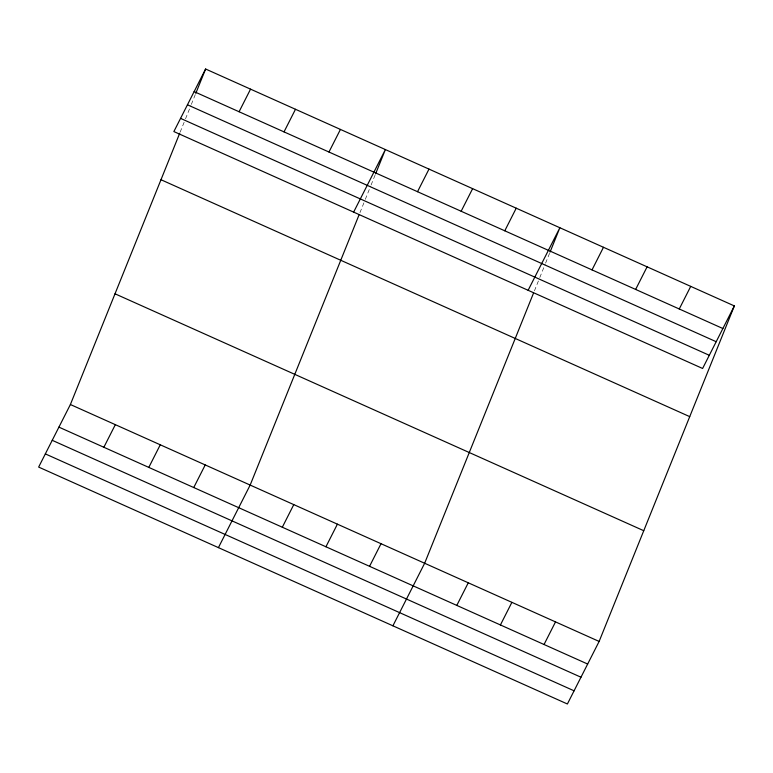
<?xml version="1.0" encoding="UTF-8"?>
<svg xmlns="http://www.w3.org/2000/svg" width="773" height="773" viewBox="0 0 773 773"><rect width="100%" height="100%" fill="white"/><g stroke="black" fill="none" stroke-linecap="round" stroke-linejoin="round"><path stroke-width="0.58" stroke-dasharray="3.87 2.9" d="M180.167 132.115L185.076 119.941M185.52 118.829L190.883 105.543M191.327 104.432L195.337 94.47M359.947 212.672L364.856 200.487M365.3 199.376L370.654 186.09M371.098 184.989L375.118 175.027M534.433 290.851L539.341 278.666M539.786 277.565L545.139 264.279M545.583 263.168L549.603 253.206"/><path stroke-width="1.16" d="M734.35 305.924L702.609 368.479L173.867 131.565L205.608 69.01L734.35 305.924L599.133 641.435L567.392 703.99L38.65 467.076L70.391 404.521L179.722 133.227M195.791 93.359L205.608 69.01M359.049 214.884L250.162 485.077L218.421 547.632M375.562 173.915L385.379 149.556L353.638 212.111M533.534 293.064L424.648 563.256L392.906 625.811M550.047 252.095L559.865 227.735L528.123 290.3M239.079 111.747L250.549 89.146M103.862 447.267L115.332 424.657M284.02 131.883L295.489 109.283M148.803 467.404L160.272 444.794M328.969 152.02L340.439 129.42M193.752 487.541L205.222 464.94M417.526 191.704L428.996 169.103M282.319 527.225L293.779 504.614M461.152 211.251L472.622 188.651M325.935 546.772L337.405 524.162M504.779 230.798L516.238 208.188M369.562 566.319L381.021 543.709M592.021 269.893L603.481 247.283M456.804 605.404L468.264 582.803M635.638 289.431L647.107 266.83M500.421 624.951L511.89 602.351M679.264 308.978L690.724 286.377M544.047 644.498L555.516 621.888M194.139 91.61L722.881 328.525M187.443 104.79L716.194 341.714M180.553 118.375L709.305 355.29M160.987 179.722L689.729 416.637M115.013 293.798L643.754 530.713M70.391 404.521L599.133 641.435M58.922 427.131L587.664 664.046M52.226 440.31L580.977 677.225M45.336 453.896L574.088 690.811"/></g></svg>
